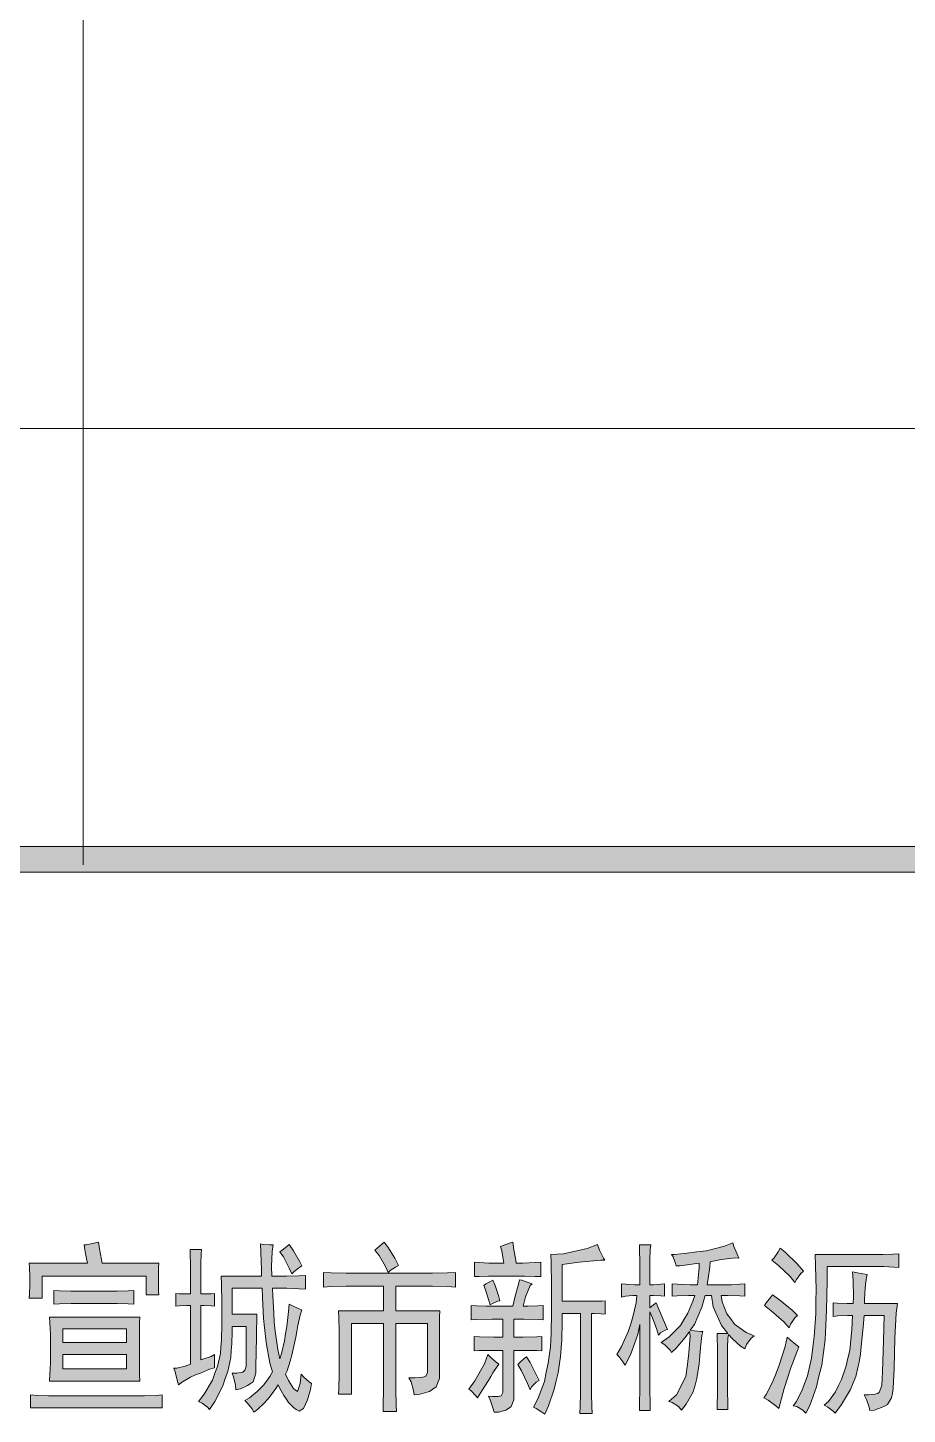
# Model space of a CAD drawing. Header units: millimetres. Extents: x 568 to 3948041, y -25191 to 63890.
# Drawn here: x 3941116 to 3943311, y -10005 to -6546 of the extents above; entities that cross this region are included whole.
import ezdxf

# ---------------------------------------------------------------- set-up
doc = ezdxf.new("R2010")
doc.units = ezdxf.units.MM

msp = doc.modelspace()

# ---------------------------------------------------------------- hatches: boundary and pattern name
h = msp.add_hatch(color=0)
h.dxf.hatch_style = 2
h.paths.add_polyline_path([(3939036.2, -8653), (3939036.2, -8588.4), (3946541, -8588.4), (3946541, -8653)])
h = msp.add_hatch(color=0)
h.dxf.hatch_style = 2
h.paths.add_polyline_path([(3941291.9, -9576.1), (3941294.9, -9592.8), (3941299.5, -9619.4), (3941301, -9628.5), (3941443.1, -9628.5), (3941442.3, -9639.9), (3941441.6, -9661.2), (3941441.6, -9671), (3941441.6, -9680.2), (3941442.3, -9698.4), (3941443.1, -9707.5), (3941411.2, -9707.5), (3941411.2, -9660.4), (3941151.3, -9660.4), (3941151.3, -9715.9), (3941119.4, -9715.9), (3941120.2, -9704.5), (3941120.9, -9683.2), (3941120.9, -9673.3), (3941120.9, -9661.9), (3941120.2, -9639.9), (3941119.4, -9628.5), (3941264.5, -9628.5), (3941262.3, -9617.1), (3941258.5, -9595.1), (3941256.2, -9582.9), (3941262.3, -9582.2), (3941280.5, -9578.4)])
h = msp.add_hatch(color=0)
h.dxf.hatch_style = 2
h.paths.add_polyline_path([(3941768.2, -9730.3), (3941774.3, -9734.1), (3941790.3, -9741.7), (3941799.4, -9744.7), (3941795.6, -9757.7), (3941789.5, -9784.2), (3941787.2, -9798.7), (3941785, -9813.1), (3941778.1, -9842.7), (3941774.3, -9857.9), (3941770.5, -9873.1), (3941762.9, -9896.7), (3941759.1, -9905), (3941766.7, -9921), (3941778.9, -9940.8), (3941783.4, -9944.6), (3941788.8, -9948.4), (3941795.6, -9928.6), (3941797.9, -9905), (3941804.7, -9912.6), (3941817.6, -9924.8), (3941823.7, -9928.6), (3941821.4, -9943.8), (3941813.8, -9969.6), (3941808.5, -9980.3), (3941804, -9990.9), (3941792.6, -9997.7), (3941785.7, -9993.2), (3941778.9, -9988.6), (3941766.7, -9975.7), (3941760.7, -9966.6), (3941754.6, -9958.2), (3941744.7, -9940.8), (3941740.9, -9931.6), (3941734.8, -9940.8), (3941721.1, -9959), (3941714.3, -9968.1), (3941706.7, -9976.5), (3941689.2, -9993.2), (3941680.1, -10000), (3941674.8, -9990.9), (3941663.4, -9976.5), (3941657.3, -9971.1), (3941668.7, -9964.3), (3941688.5, -9948.4), (3941696.8, -9940), (3941705.2, -9931.6), (3941719.6, -9911.1), (3941726.5, -9899.7), (3941719.6, -9877.7), (3941710.5, -9826), (3941707.5, -9796.4), (3941704.4, -9766), (3941701.4, -9713.6), (3941700.6, -9690.8), (3941625.4, -9690.8), (3941625.4, -9755.4), (3941687.7, -9755.4), (3941687, -9768.3), (3941686.2, -9797.2), (3941686.2, -9813.1), (3941684.7, -9886.8), (3941684.7, -9902.8), (3941677.8, -9924), (3941671, -9929.4), (3941664.2, -9933.9), (3941646.7, -9941.5), (3941635.3, -9944.6), (3941634.5, -9932.4), (3941629.2, -9911.9), (3941625.4, -9902.8), (3941637.6, -9902.8), (3941652.8, -9900.5), (3941655, -9897.4), (3941657.3, -9895.2), (3941660.4, -9885.3), (3941660.4, -9877.7), (3941661.1, -9786.5), (3941625.4, -9786.5), (3941625.4, -9799.4), (3941624.7, -9829.8), (3941623.1, -9846.5), (3941622.4, -9863.3), (3941614.8, -9898.2), (3941608.7, -9916.4), (3941602.6, -9934.7), (3941582.9, -9973.4), (3941569.2, -9993.2), (3941564.6, -9987.9), (3941551, -9978), (3941541.8, -9973.4), (3941556.3, -9955.2), (3941576.8, -9920.2), (3941582.9, -9902.8), (3941588.9, -9886.1), (3941596.5, -9853.4), (3941597.3, -9837.4), (3941598.8, -9821.5), (3941599.6, -9779.7), (3941599.6, -9753.9), (3941599.6, -9727.3), (3941598.8, -9680.2), (3941598.1, -9660.4), (3941699.1, -9660.4), (3941699.1, -9643.7), (3941697.6, -9602.7), (3941696.1, -9579.9), (3941703.7, -9581.4), (3941719.6, -9582.9), (3941728, -9582.9), (3941725.7, -9598.9), (3941724.2, -9636.9), (3941724.9, -9660.4), (3941746.2, -9660.4), (3941762.2, -9660.4), (3941793.3, -9659.6), (3941808.5, -9658.9), (3941808.5, -9693.1), (3941793.3, -9692.3), (3941762.2, -9690.8), (3941746.2, -9690.8), (3941726.5, -9690.8), (3941727.2, -9710.5), (3941729.5, -9753.1), (3941731, -9775.9), (3941733.3, -9797.9), (3941740.1, -9843.5), (3941744.7, -9867.1), (3941749.3, -9853.4), (3941756.1, -9822.2), (3941759.1, -9804), (3941762.2, -9786.5), (3941766.7, -9749.3)])
h = msp.add_hatch(color=0)
h.dxf.hatch_style = 2
h.paths.add_polyline_path([(3941768.2, -9581.4), (3941778.9, -9597.3), (3941794.8, -9624.7), (3941799.4, -9635.3), (3941791.8, -9639.9), (3941779.6, -9649.8), (3941775.1, -9655.1), (3941768.2, -9640.7), (3941753.8, -9612.5), (3941744.7, -9599.6), (3941750.8, -9595.8), (3941762.2, -9586.7)])
h = msp.add_hatch(color=0)
h.dxf.hatch_style = 2
h.paths.add_polyline_path([(3942005.3, -9576.1), (3942013.6, -9586.7), (3942031.9, -9615.6), (3942041, -9633.8), (3942033.4, -9638.4), (3942020.5, -9646.7), (3942015.2, -9651.3), (3942008.3, -9636.9), (3941992.4, -9609.5), (3941981.7, -9595.8), (3941987.8, -9590.5), (3941999.2, -9580.6)])
h = msp.add_hatch(color=0)
h.dxf.hatch_style = 2
h.paths.add_polyline_path([(3942325.9, -9576.1), (3942328.9, -9595.1), (3942333.5, -9620.9), (3942334.3, -9628.5), (3942351, -9628.5), (3942382.1, -9627), (3942395.8, -9626.2), (3942395.8, -9661.9), (3942381.4, -9661.2), (3942356.3, -9660.4), (3942347.2, -9660.4), (3942278, -9660.4), (3942265.9, -9660.4), (3942242.3, -9661.2), (3942230.9, -9661.9), (3942230.9, -9626.2), (3942243.1, -9627), (3942266.6, -9628.5), (3942278, -9628.5), (3942303.9, -9628.5), (3942302.4, -9618.6), (3942298.6, -9597.3), (3942295.5, -9586.7), (3942302.4, -9584.4), (3942317.5, -9578.4)])
h = msp.add_hatch(color=0)
h.dxf.hatch_style = 2
h.paths.add_polyline_path([(3942556.1, -9620.9), (3942544.7, -9620.9), (3942491.5, -9626.2), (3942449, -9631.5), (3942449, -9723.5), (3942524.2, -9723.5), (3942531.8, -9723.5), (3942548.5, -9722.7), (3942556.9, -9721.9), (3942556.9, -9755.4), (3942547, -9754.6), (3942529.5, -9753.9), (3942522.7, -9753.9), (3942522.7, -9939.2), (3942522.7, -9954.4), (3942523.4, -9986.3), (3942524.2, -10003.8), (3942493.8, -10003.8), (3942494.6, -9986.3), (3942495.3, -9955.2), (3942495.3, -9940.8), (3942495.3, -9753.9), (3942449, -9753.9), (3942449, -9776.6), (3942448.2, -9819.2), (3942446.7, -9840.5), (3942445.2, -9861), (3942439.1, -9902), (3942434.6, -9921.8), (3942429.2, -9942.3), (3942415.6, -9984.1), (3942406.4, -10005.3), (3942398.8, -10000), (3942384.4, -9990.9), (3942377.6, -9987.9), (3942389, -9966.6), (3942404.9, -9923.3), (3942409.5, -9900.5), (3942414.8, -9877.7), (3942420.1, -9837.4), (3942420.9, -9820.7), (3942421.6, -9803.2), (3942422.4, -9752.3), (3942422.4, -9718.1), (3942422.4, -9683.2), (3942421.6, -9627), (3942420.9, -9606.5), (3942452.8, -9604.9), (3942511.3, -9592), (3942537.1, -9581.4), (3942542.4, -9595.8), (3942552.3, -9615.6)])
h = msp.add_hatch(color=0)
h.dxf.hatch_style = 2
h.paths.add_polyline_path([(3942689.8, -9807.8), (3942685.3, -9793.4), (3942674.6, -9764.5), (3942667.8, -9750.1), (3942667.8, -9926.3), (3942667.8, -9943.8), (3942668.6, -9978.7), (3942669.3, -9996.2), (3942642, -9996.2), (3942642.7, -9978.7), (3942643.5, -9943.8), (3942643.5, -9926.3), (3942643.5, -9781.2), (3942638.2, -9806.3), (3942619.9, -9857.2), (3942606.3, -9883), (3942601.7, -9875.4), (3942591.8, -9861.7), (3942585.7, -9856.4), (3942597.1, -9835.9), (3942614.6, -9797.2), (3942620.7, -9779.7), (3942626, -9762.2), (3942634.4, -9727.3), (3942635.9, -9709), (3942626, -9709), (3942607, -9710.5), (3942597.1, -9712.8), (3942597.1, -9680.2), (3942607.8, -9680.9), (3942630.6, -9682.4), (3942643.5, -9682.4), (3942643.5, -9636.9), (3942643.5, -9623.9), (3942642.7, -9596.6), (3942642, -9582.9), (3942670.8, -9582.9), (3942669.3, -9594.3), (3942667.8, -9620.9), (3942667.8, -9636.9), (3942667.8, -9682.4), (3942676.9, -9682.4), (3942695.9, -9680.9), (3942705, -9680.2), (3942705, -9710.5), (3942695.9, -9709.8), (3942676.9, -9709), (3942667.8, -9709), (3942667.8, -9739.4), (3942673.1, -9735.6), (3942680.7, -9729.5), (3942683.7, -9727.3), (3942690.6, -9743.2), (3942705, -9776.6), (3942712.6, -9793.4), (3942706.5, -9795.6), (3942695.1, -9802.5)])
h = msp.add_hatch(color=0)
h.dxf.hatch_style = 2
h.paths.add_polyline_path([(3942890.4, -9615.6), (3942882, -9614.8), (3942846.3, -9619.4), (3942819, -9624.7), (3942817.5, -9638.4), (3942813.7, -9666.5), (3942811.4, -9682.4), (3942863, -9682.4), (3942872.2, -9682.4), (3942892.7, -9680.9), (3942904.8, -9680.2), (3942904.8, -9710.5), (3942892.7, -9709.8), (3942863, -9709), (3942846.3, -9709), (3942848.6, -9725), (3942860, -9754.6), (3942869.9, -9767.5), (3942879.8, -9780.4), (3942908.6, -9801.7), (3942928.4, -9809.3), (3942920.8, -9815.4), (3942909.4, -9831.3), (3942904.8, -9842), (3942894.2, -9835.1), (3942874.4, -9816.9), (3942864.6, -9806.3), (3942863, -9816.2), (3942862.3, -9838.9), (3942862.3, -9852.6), (3942862.3, -9935.4), (3942862.3, -9948.4), (3942863, -9976.5), (3942863, -9993.2), (3942836.5, -9993.2), (3942836.5, -9982.5), (3942837.2, -9953.7), (3942837.2, -9935.4), (3942837.2, -9852.6), (3942837.2, -9838.9), (3942836.5, -9815.4), (3942836.5, -9804), (3942863, -9804), (3942847.1, -9784.2), (3942825.8, -9737.1), (3942822, -9709), (3942806.1, -9709), (3942797.7, -9737.9), (3942779.5, -9781.2), (3942768.8, -9795.6), (3942779.5, -9797.2), (3942795.4, -9798.7), (3942800, -9798.7), (3942797.7, -9808.6), (3942794.7, -9838.9), (3942793.2, -9859.5), (3942791.6, -9879.2), (3942785.6, -9916.4), (3942781, -9932.4), (3942776.4, -9949.1), (3942759, -9980.3), (3942746.8, -9994.7), (3942740, -9986.3), (3942724, -9975.7), (3942715.7, -9973.4), (3942734.7, -9956.7), (3942758.2, -9911.1), (3942762, -9881.5), (3942765.8, -9851.9), (3942768.8, -9810.8), (3942767.3, -9798.7), (3942755.9, -9813.9), (3942733.9, -9840.5), (3942722.5, -9851.1), (3942718.7, -9845), (3942705.8, -9832.1), (3942696.7, -9826), (3942716.4, -9812.4), (3942744.5, -9783.5), (3942753.6, -9768.3), (3942762.8, -9753.1), (3942775.7, -9723.5), (3942780.2, -9709), (3942764.3, -9709), (3942736.2, -9709.8), (3942724, -9710.5), (3942724, -9680.2), (3942736.9, -9680.9), (3942768.8, -9682.4), (3942787.1, -9682.4), (3942788.6, -9665.7), (3942790.9, -9639.1), (3942791.6, -9628.5), (3942772.6, -9630.8), (3942743.8, -9634.6), (3942733.9, -9635.3), (3942731.6, -9627), (3942726.3, -9612.5), (3942722.5, -9606.5), (3942729.3, -9606.5), (3942761.2, -9603.4), (3942785.6, -9600.4), (3942809.9, -9597.3), (3942854.7, -9586), (3942875.2, -9577.6), (3942877.5, -9586.7), (3942885.8, -9605.7)])
h = msp.add_hatch(color=0)
h.dxf.hatch_style = 2
h.paths.add_polyline_path([(3941581.3, -9889.1), (3941569.2, -9892.9), (3941546.4, -9902.8), (3941534.2, -9907.3), (3941522.1, -9912.6), (3941501.6, -9924.8), (3941491.7, -9931.6), (3941488.7, -9920.2), (3941483.3, -9899.7), (3941480.3, -9890.6), (3941487.9, -9890.6), (3941508.4, -9885.3), (3941522.1, -9880), (3941522.1, -9734.1), (3941512.2, -9734.1), (3941493.2, -9734.9), (3941484.9, -9735.6), (3941484.9, -9703.7), (3941493.2, -9704.5), (3941512.2, -9705.2), (3941522.1, -9705.2), (3941522.1, -9640.7), (3941522.1, -9630.8), (3941521.3, -9607.2), (3941520.6, -9594.3), (3941549.4, -9594.3), (3941548.7, -9605.7), (3941547.9, -9629.3), (3941547.9, -9640.7), (3941547.9, -9705.2), (3941556.3, -9705.2), (3941573.8, -9704.5), (3941582.1, -9703.7), (3941582.1, -9735.6), (3941573.8, -9734.9), (3941556.3, -9734.1), (3941547.9, -9734.1), (3941547.9, -9869.3), (3941555.5, -9867.1), (3941573, -9861), (3941582.1, -9856.4), (3941581.3, -9865.5), (3941581.3, -9881.5)])
h = msp.add_hatch(color=0)
h.dxf.hatch_style = 2
h.paths.add_polyline_path([(3942993, -9590.5), (3943005.9, -9601.1), (3943035.5, -9630), (3943051.5, -9648.2), (3943044.6, -9654.3), (3943034, -9668.8), (3943030.2, -9676.4), (3943018, -9661.2), (3942989.2, -9633.8), (3942972.5, -9620.9), (3942978.5, -9614.8), (3942988.4, -9599.6)])
h = msp.add_hatch(color=0)
h.dxf.hatch_style = 2
h.paths.add_polyline_path([(3943057.5, -10002.3), (3943049.9, -9994.7), (3943034.8, -9985.6), (3943025.6, -9984.1), (3943034, -9973.4), (3943048.4, -9944.6), (3943054.5, -9927.1), (3943061.3, -9909.6), (3943071.2, -9865.5), (3943075, -9838.2), (3943078.1, -9811.6), (3943082.6, -9754.6), (3943082.6, -9724.2), (3943083.4, -9693.8), (3943081.9, -9635.3), (3943080.3, -9606.5), (3943239.9, -9606.5), (3943249.8, -9606.5), (3943274.1, -9605.7), (3943289.3, -9604.9), (3943289.3, -9639.1), (3943277.1, -9638.4), (3943252, -9636.9), (3943239.9, -9636.9), (3943110.7, -9636.9), (3943110.7, -9673.3), (3943109.2, -9745.5), (3943106.9, -9782.7), (3943105.4, -9819.2), (3943097.1, -9883), (3943090.2, -9910.4), (3943084.1, -9937), (3943067.4, -9983.3)])
h = msp.add_hatch(color=0)
h.dxf.hatch_style = 2
h.paths.add_polyline_path([(3942108.6, -9653.6), (3942126.1, -9653.6), (3942163.3, -9652), (3942183.1, -9651.3), (3942183.1, -9687.8), (3942163.3, -9686.2), (3942126.1, -9685.5), (3942108.6, -9685.5), (3942034.2, -9685.5), (3942034.2, -9747), (3942144.3, -9747), (3942143.6, -9763), (3942142.8, -9796.4), (3942142.8, -9813.1), (3942142.8, -9901.2), (3942142.8, -9916.4), (3942135.2, -9937), (3942126.9, -9942.3), (3942118.5, -9948.4), (3942094.9, -9955.2), (3942079.7, -9956.7), (3942078.2, -9946.1), (3942072.1, -9924.8), (3942066.8, -9914.2), (3942082, -9914.2), (3942101, -9912.6), (3942104.8, -9911.9), (3942108.6, -9911.1), (3942113.2, -9902), (3942113.2, -9894.4), (3942113.2, -9778.9), (3942034.2, -9778.9), (3942034.2, -9921), (3942034.2, -9943.8), (3942034.9, -9982.5), (3942035.7, -9998.5), (3942002.3, -9998.5), (3942003, -9982.5), (3942003.8, -9943.8), (3942003.8, -9921), (3942003.8, -9778.9), (3941923.2, -9778.9), (3941923.2, -9955.2), (3941891.3, -9955.2), (3941892.1, -9940.8), (3941892.8, -9906.6), (3941892.8, -9886.8), (3941892.8, -9820.7), (3941892.8, -9799.4), (3941892.1, -9763), (3941891.3, -9747), (3942003.8, -9747), (3942003.8, -9685.5), (3941928.6, -9685.5), (3941910.3, -9685.5), (3941873.1, -9686.2), (3941854.1, -9687.8), (3941854.1, -9651.3), (3941873.1, -9652), (3941910.3, -9653.6), (3941928.6, -9653.6)])
h = msp.add_hatch(color=0)
h.dxf.hatch_style = 2
h.paths.add_polyline_path([(3943217.1, -9996.2), (3943215.6, -9987.9), (3943208.7, -9968.1), (3943202.7, -9956.7), (3943214.1, -9956.7), (3943230.8, -9955.2), (3943236.1, -9953.7), (3943240.6, -9951.4), (3943246.7, -9933.2), (3943248.2, -9916.4), (3943249, -9899.7), (3943251.3, -9821.5), (3943252.8, -9759.2), (3943202.7, -9759.2), (3943200.4, -9788), (3943195.8, -9835.9), (3943193.5, -9855.7), (3943190.5, -9874.7), (3943182.1, -9911.1), (3943175.3, -9927.1), (3943169.2, -9943.8), (3943146.4, -9981), (3943130.5, -10002.3), (3943125.9, -9997.7), (3943112.2, -9987.9), (3943103.1, -9982.5), (3943113.8, -9973.4), (3943131.2, -9949.1), (3943138.8, -9933.9), (3943146.4, -9918.7), (3943157.8, -9884.5), (3943162.4, -9865.5), (3943167, -9846.5), (3943172.3, -9793.4), (3943173.8, -9759.2), (3943161.6, -9759.2), (3943137.3, -9759.9), (3943125.2, -9761.5), (3943125.2, -9727.3), (3943135.8, -9728), (3943160.9, -9728.8), (3943175.3, -9728.8), (3943176.1, -9712.1), (3943175.3, -9672.6), (3943173.8, -9649.8), (3943182.1, -9651.3), (3943199.6, -9655.1), (3943210.3, -9656.6), (3943208.7, -9664.2), (3943206.5, -9681.7), (3943205.7, -9692.3), (3943204.9, -9702.2), (3943204.2, -9720.4), (3943204.2, -9728.8), (3943286.2, -9728.8), (3943283.2, -9753.1), (3943279.4, -9815.4), (3943278.6, -9852.6), (3943277.9, -9890.6), (3943275.6, -9940.8), (3943273.3, -9952.9), (3943271, -9964.3), (3943261.2, -9981), (3943253.6, -9984.8), (3943246, -9988.6), (3943227.7, -9994.7)])
h = msp.add_hatch(color=0)
h.dxf.hatch_style = 2
h.paths.add_polyline_path([(3942374.5, -9680.2), (3942369.2, -9684), (3942357.8, -9712.1), (3942351.7, -9735.6), (3942363.9, -9735.6), (3942389, -9734.9), (3942401.9, -9734.1), (3942401.9, -9769.8), (3942389.7, -9769.1), (3942353.3, -9768.3), (3942328.9, -9768.3), (3942328.9, -9813.1), (3942351, -9813.1), (3942385.9, -9812.4), (3942398.8, -9811.6), (3942398.8, -9847.3), (3942385.9, -9846.5), (3942351, -9845.8), (3942328.9, -9845.8), (3942328.9, -9955.2), (3942328.9, -9968.9), (3942322.1, -9986.3), (3942315.3, -9990.9), (3942308.4, -9995.5), (3942290.2, -10000), (3942279.6, -10000), (3942276.5, -9989.4), (3942269.7, -9969.6), (3942265.1, -9960.5), (3942275.8, -9961.3), (3942289.4, -9961.3), (3942293.2, -9960.5), (3942297, -9959.7), (3942301.6, -9951.4), (3942301.6, -9944.6), (3942301.6, -9845.8), (3942278, -9845.8), (3942242.3, -9846.5), (3942229.4, -9847.3), (3942229.4, -9811.6), (3942243.1, -9812.4), (3942278.8, -9813.1), (3942301.6, -9813.1), (3942301.6, -9768.3), (3942275, -9768.3), (3942235.5, -9769.1), (3942222.6, -9769.8), (3942222.6, -9734.1), (3942235.5, -9734.9), (3942259.8, -9735.6), (3942271.2, -9735.6), (3942325.9, -9735.6), (3942331.2, -9714.3), (3942340.3, -9680.9), (3942342.6, -9669.5), (3942348.7, -9671), (3942364.7, -9676.4)])
h = msp.add_hatch(color=0)
h.dxf.hatch_style = 2
h.paths.add_polyline_path([(3942276.5, -9671), (3942281.8, -9684), (3942290.2, -9709), (3942294, -9721.9), (3942287.9, -9723.5), (3942275.8, -9728.8), (3942269.7, -9732.6), (3942265.9, -9718.9), (3942258.3, -9694.6), (3942253.7, -9684), (3942259, -9680.2), (3942270.4, -9674.1)])
h = msp.add_hatch(color=0)
h.dxf.hatch_style = 2
h.paths.add_polyline_path([(3941325.3, -9698.4), (3941339, -9698.4), (3941366.3, -9697.6), (3941380, -9696.1), (3941380, -9730.3), (3941366.3, -9729.5), (3941339, -9728.8), (3941325.3, -9728.8), (3941240.2, -9728.8), (3941224.3, -9728.8), (3941194.6, -9729.5), (3941181, -9730.3), (3941181, -9696.1), (3941194.6, -9697.6), (3941223.5, -9698.4), (3941238.7, -9698.4)])
h = msp.add_hatch(color=0)
h.dxf.hatch_style = 2
h.paths.add_polyline_path([(3942974, -9707.5), (3942991.4, -9719.7), (3943023.4, -9745.5), (3943037, -9759.2), (3943030.2, -9764.5), (3943019.6, -9779.7), (3943015.8, -9789.6), (3943002.1, -9774.4), (3942970.9, -9747), (3942954.2, -9734.1), (3942958.8, -9727.3), (3942969.4, -9713.6)])
h = msp.add_hatch(color=0)
h.paths.add_polyline_path([(3941395.2, -9763), (3941394.5, -9776.6), (3941394.5, -9806.3), (3941394.5, -9822.2), (3941394.5, -9860.2), (3941394.5, -9876.2), (3941394.5, -9907.3), (3941395.2, -9922.5), (3941169.6, -9922.5), (3941171.1, -9907.3), (3941172.6, -9876.9), (3941172.6, -9861.7), (3941172.6, -9822.2), (3941172.6, -9806.3), (3941171.1, -9776.6), (3941169.6, -9763)])
h.paths.add_polyline_path([(3941362.5, -9892.1), (3941362.5, -9856.4), (3941203, -9856.4), (3941203, -9892.1)])
h.paths.add_polyline_path([(3941362.5, -9826), (3941362.5, -9791.8), (3941203, -9791.8), (3941203, -9826)])
h = msp.add_hatch(color=0)
h.dxf.hatch_style = 2
h.paths.add_polyline_path([(3943040.1, -9836.7), (3943034.8, -9850.3), (3943020.3, -9889.1), (3943012, -9914.9), (3943003.6, -9940.8), (3942993, -9978.7), (3942989.9, -9990.9), (3942982.3, -9984.1), (3942963.3, -9970.4), (3942952.7, -9964.3), (3942958.8, -9955.9), (3942974, -9925.6), (3942983.1, -9902.8), (3942991.4, -9880.7), (3943005.9, -9835.9), (3943011.2, -9813.1), (3943018, -9819.2), (3943032.5, -9831.3)])
h = msp.add_hatch(color=0)
h.dxf.hatch_style = 2
h.paths.add_polyline_path([(3942291, -9880), (3942287.2, -9886.1), (3942276.5, -9902), (3942271.2, -9911.1), (3942265.1, -9921), (3942249.2, -9946.8), (3942237.8, -9964.3), (3942233.2, -9958.2), (3942222.6, -9946.8), (3942216.5, -9942.3), (3942231.7, -9921.8), (3942255.2, -9879.2), (3942263.6, -9856.4), (3942271.2, -9863.3), (3942284.9, -9875.4)])
h = msp.add_hatch(color=0)
h.dxf.hatch_style = 2
h.paths.add_polyline_path([(3942360.1, -9861.7), (3942369.2, -9876.2), (3942384.4, -9905.8), (3942392, -9921), (3942384.4, -9925.6), (3942373, -9937), (3942369.2, -9944.6), (3942363.1, -9928.6), (3942347.9, -9896.7), (3942338.8, -9881.5), (3942343.4, -9876.2), (3942354.8, -9866.3)])
h = msp.add_hatch(color=0)
h.dxf.hatch_style = 2
h.paths.add_polyline_path([(3941392.9, -9959), (3941407.4, -9959), (3941436.2, -9958.2), (3941451.4, -9956.7), (3941451.4, -9989.4), (3941122.5, -9989.4), (3941122.5, -9956.7), (3941139.9, -9958.2), (3941167.3, -9959), (3941178.7, -9959)])

# ---------------------------------------------------------------- linework, layer by layer
at = {"color": 0, "lineweight": 0}
for points in [[(3941253.9, -8634.7), (3941253.9, -32.1)], [(3939036.2, -7545.3), (3946541, -7545.3)]]:
    msp.add_lwpolyline(points, dxfattribs=at)
for points in [[(3939036.2, -8653), (3939036.2, -8588.4), (3946541, -8588.4), (3946541, -8653)], [(3941291.9, -9576.1), (3941294.9, -9592.8), (3941299.5, -9619.4), (3941301, -9628.5), (3941443.1, -9628.5), (3941442.3, -9639.9), (3941441.6, -9661.2), (3941441.6, -9671), (3941441.6, -9680.2), (3941442.3, -9698.4), (3941443.1, -9707.5), (3941411.2, -9707.5), (3941411.2, -9660.4), (3941151.3, -9660.4), (3941151.3, -9715.9), (3941119.4, -9715.9), (3941120.2, -9704.5), (3941120.9, -9683.2), (3941120.9, -9673.3), (3941120.9, -9661.9), (3941120.2, -9639.9), (3941119.4, -9628.5), (3941264.5, -9628.5), (3941262.3, -9617.1), (3941258.5, -9595.1), (3941256.2, -9582.9), (3941262.3, -9582.2), (3941280.5, -9578.4)], [(3941768.2, -9730.3), (3941774.3, -9734.1), (3941790.3, -9741.7), (3941799.4, -9744.7), (3941795.6, -9757.7), (3941789.5, -9784.2), (3941787.2, -9798.7), (3941785, -9813.1), (3941778.1, -9842.7), (3941774.3, -9857.9), (3941770.5, -9873.1), (3941762.9, -9896.7), (3941759.1, -9905), (3941766.7, -9921), (3941778.9, -9940.8), (3941783.4, -9944.6), (3941788.8, -9948.4), (3941795.6, -9928.6), (3941797.9, -9905), (3941804.7, -9912.6), (3941817.6, -9924.8), (3941823.7, -9928.6), (3941821.4, -9943.8), (3941813.8, -9969.6), (3941808.5, -9980.3), (3941804, -9990.9), (3941792.6, -9997.7), (3941785.7, -9993.2), (3941778.9, -9988.6), (3941766.7, -9975.7), (3941760.7, -9966.6), (3941754.6, -9958.2), (3941744.7, -9940.8), (3941740.9, -9931.6), (3941734.8, -9940.8), (3941721.1, -9959), (3941714.3, -9968.1), (3941706.7, -9976.5), (3941689.2, -9993.2), (3941680.1, -10000), (3941674.8, -9990.9), (3941663.4, -9976.5), (3941657.3, -9971.1), (3941668.7, -9964.3), (3941688.5, -9948.4), (3941696.8, -9940), (3941705.2, -9931.6), (3941719.6, -9911.1), (3941726.5, -9899.7), (3941719.6, -9877.7), (3941710.5, -9826), (3941707.5, -9796.4), (3941704.4, -9766), (3941701.4, -9713.6), (3941700.6, -9690.8), (3941625.4, -9690.8), (3941625.4, -9755.4), (3941687.7, -9755.4), (3941687, -9768.3), (3941686.2, -9797.2), (3941686.2, -9813.1), (3941684.7, -9886.8), (3941684.7, -9902.8), (3941677.8, -9924), (3941671, -9929.4), (3941664.2, -9933.9), (3941646.7, -9941.5), (3941635.3, -9944.6), (3941634.5, -9932.4), (3941629.2, -9911.9), (3941625.4, -9902.8), (3941637.6, -9902.8), (3941652.8, -9900.5), (3941655, -9897.4), (3941657.3, -9895.2), (3941660.4, -9885.3), (3941660.4, -9877.7), (3941661.1, -9786.5), (3941625.4, -9786.5), (3941625.4, -9799.4), (3941624.7, -9829.8), (3941623.1, -9846.5), (3941622.4, -9863.3), (3941614.8, -9898.2), (3941608.7, -9916.4), (3941602.6, -9934.7), (3941582.9, -9973.4), (3941569.2, -9993.2), (3941564.6, -9987.9), (3941551, -9978), (3941541.8, -9973.4), (3941556.3, -9955.2), (3941576.8, -9920.2), (3941582.9, -9902.8), (3941588.9, -9886.1), (3941596.5, -9853.4), (3941597.3, -9837.4), (3941598.8, -9821.5), (3941599.6, -9779.7), (3941599.6, -9753.9), (3941599.6, -9727.3), (3941598.8, -9680.2), (3941598.1, -9660.4), (3941699.1, -9660.4), (3941699.1, -9643.7), (3941697.6, -9602.7), (3941696.1, -9579.9), (3941703.7, -9581.4), (3941719.6, -9582.9), (3941728, -9582.9), (3941725.7, -9598.9), (3941724.2, -9636.9), (3941724.9, -9660.4), (3941746.2, -9660.4), (3941762.2, -9660.4), (3941793.3, -9659.6), (3941808.5, -9658.9), (3941808.5, -9693.1), (3941793.3, -9692.3), (3941762.2, -9690.8), (3941746.2, -9690.8), (3941726.5, -9690.8), (3941727.2, -9710.5), (3941729.5, -9753.1), (3941731, -9775.9), (3941733.3, -9797.9), (3941740.1, -9843.5), (3941744.7, -9867.1), (3941749.3, -9853.4), (3941756.1, -9822.2), (3941759.1, -9804), (3941762.2, -9786.5), (3941766.7, -9749.3)], [(3941768.2, -9581.4), (3941778.9, -9597.3), (3941794.8, -9624.7), (3941799.4, -9635.3), (3941791.8, -9639.9), (3941779.6, -9649.8), (3941775.1, -9655.1), (3941768.2, -9640.7), (3941753.8, -9612.5), (3941744.7, -9599.6), (3941750.8, -9595.8), (3941762.2, -9586.7)], [(3942005.3, -9576.1), (3942013.6, -9586.7), (3942031.9, -9615.6), (3942041, -9633.8), (3942033.4, -9638.4), (3942020.5, -9646.7), (3942015.2, -9651.3), (3942008.3, -9636.9), (3941992.4, -9609.5), (3941981.7, -9595.8), (3941987.8, -9590.5), (3941999.2, -9580.6)], [(3942325.9, -9576.1), (3942328.9, -9595.1), (3942333.5, -9620.9), (3942334.3, -9628.5), (3942351, -9628.5), (3942382.1, -9627), (3942395.8, -9626.2), (3942395.8, -9661.9), (3942381.4, -9661.2), (3942356.3, -9660.4), (3942347.2, -9660.4), (3942278, -9660.4), (3942265.9, -9660.4), (3942242.3, -9661.2), (3942230.9, -9661.9), (3942230.9, -9626.2), (3942243.1, -9627), (3942266.6, -9628.5), (3942278, -9628.5), (3942303.9, -9628.5), (3942302.4, -9618.6), (3942298.6, -9597.3), (3942295.5, -9586.7), (3942302.4, -9584.4), (3942317.5, -9578.4)], [(3942556.1, -9620.9), (3942544.7, -9620.9), (3942491.5, -9626.2), (3942449, -9631.5), (3942449, -9723.5), (3942524.2, -9723.5), (3942531.8, -9723.5), (3942548.5, -9722.7), (3942556.9, -9721.9), (3942556.9, -9755.4), (3942547, -9754.6), (3942529.5, -9753.9), (3942522.7, -9753.9), (3942522.7, -9939.2), (3942522.7, -9954.4), (3942523.4, -9986.3), (3942524.2, -10003.8), (3942493.8, -10003.8), (3942494.6, -9986.3), (3942495.3, -9955.2), (3942495.3, -9940.8), (3942495.3, -9753.9), (3942449, -9753.9), (3942449, -9776.6), (3942448.2, -9819.2), (3942446.7, -9840.5), (3942445.2, -9861), (3942439.1, -9902), (3942434.6, -9921.8), (3942429.2, -9942.3), (3942415.6, -9984.1), (3942406.4, -10005.3), (3942398.8, -10000), (3942384.4, -9990.9), (3942377.6, -9987.9), (3942389, -9966.6), (3942404.9, -9923.3), (3942409.5, -9900.5), (3942414.8, -9877.7), (3942420.1, -9837.4), (3942420.9, -9820.7), (3942421.6, -9803.2), (3942422.4, -9752.3), (3942422.4, -9718.1), (3942422.4, -9683.2), (3942421.6, -9627), (3942420.9, -9606.5), (3942452.8, -9604.9), (3942511.3, -9592), (3942537.1, -9581.4), (3942542.4, -9595.8), (3942552.3, -9615.6)], [(3942689.8, -9807.8), (3942685.3, -9793.4), (3942674.6, -9764.5), (3942667.8, -9750.1), (3942667.8, -9926.3), (3942667.8, -9943.8), (3942668.6, -9978.7), (3942669.3, -9996.2), (3942642, -9996.2), (3942642.7, -9978.7), (3942643.5, -9943.8), (3942643.5, -9926.3), (3942643.5, -9781.2), (3942638.2, -9806.3), (3942619.9, -9857.2), (3942606.3, -9883), (3942601.7, -9875.4), (3942591.8, -9861.7), (3942585.7, -9856.4), (3942597.1, -9835.9), (3942614.6, -9797.2), (3942620.7, -9779.7), (3942626, -9762.2), (3942634.4, -9727.3), (3942635.9, -9709), (3942626, -9709), (3942607, -9710.5), (3942597.1, -9712.8), (3942597.1, -9680.2), (3942607.8, -9680.9), (3942630.6, -9682.4), (3942643.5, -9682.4), (3942643.5, -9636.9), (3942643.5, -9623.9), (3942642.7, -9596.6), (3942642, -9582.9), (3942670.8, -9582.9), (3942669.3, -9594.3), (3942667.8, -9620.9), (3942667.8, -9636.9), (3942667.8, -9682.4), (3942676.9, -9682.4), (3942695.9, -9680.9), (3942705, -9680.2), (3942705, -9710.5), (3942695.9, -9709.8), (3942676.9, -9709), (3942667.8, -9709), (3942667.8, -9739.4), (3942673.1, -9735.6), (3942680.7, -9729.5), (3942683.7, -9727.3), (3942690.6, -9743.2), (3942705, -9776.6), (3942712.6, -9793.4), (3942706.5, -9795.6), (3942695.1, -9802.5)], [(3942890.4, -9615.6), (3942882, -9614.8), (3942846.3, -9619.4), (3942819, -9624.7), (3942817.5, -9638.4), (3942813.7, -9666.5), (3942811.4, -9682.4), (3942863, -9682.4), (3942872.2, -9682.4), (3942892.7, -9680.9), (3942904.8, -9680.2), (3942904.8, -9710.5), (3942892.7, -9709.8), (3942863, -9709), (3942846.3, -9709), (3942848.6, -9725), (3942860, -9754.6), (3942869.9, -9767.5), (3942879.8, -9780.4), (3942908.6, -9801.7), (3942928.4, -9809.3), (3942920.8, -9815.4), (3942909.4, -9831.3), (3942904.8, -9842), (3942894.2, -9835.1), (3942874.4, -9816.9), (3942864.6, -9806.3), (3942863, -9816.2), (3942862.3, -9838.9), (3942862.3, -9852.6), (3942862.3, -9935.4), (3942862.3, -9948.4), (3942863, -9976.5), (3942863, -9993.2), (3942836.5, -9993.2), (3942836.5, -9982.5), (3942837.2, -9953.7), (3942837.2, -9935.4), (3942837.2, -9852.6), (3942837.2, -9838.9), (3942836.5, -9815.4), (3942836.5, -9804), (3942863, -9804), (3942847.1, -9784.2), (3942825.8, -9737.1), (3942822, -9709), (3942806.1, -9709), (3942797.7, -9737.9), (3942779.5, -9781.2), (3942768.8, -9795.6), (3942779.5, -9797.2), (3942795.4, -9798.7), (3942800, -9798.7), (3942797.7, -9808.6), (3942794.7, -9838.9), (3942793.2, -9859.5), (3942791.6, -9879.2), (3942785.6, -9916.4), (3942781, -9932.4), (3942776.4, -9949.1), (3942759, -9980.3), (3942746.8, -9994.7), (3942740, -9986.3), (3942724, -9975.7), (3942715.7, -9973.4), (3942734.7, -9956.7), (3942758.2, -9911.1), (3942762, -9881.5), (3942765.8, -9851.9), (3942768.8, -9810.8), (3942767.3, -9798.7), (3942755.9, -9813.9), (3942733.9, -9840.5), (3942722.5, -9851.1), (3942718.7, -9845), (3942705.8, -9832.1), (3942696.7, -9826), (3942716.4, -9812.4), (3942744.5, -9783.5), (3942753.6, -9768.3), (3942762.8, -9753.1), (3942775.7, -9723.5), (3942780.2, -9709), (3942764.3, -9709), (3942736.2, -9709.8), (3942724, -9710.5), (3942724, -9680.2), (3942736.9, -9680.9), (3942768.8, -9682.4), (3942787.1, -9682.4), (3942788.6, -9665.7), (3942790.9, -9639.1), (3942791.6, -9628.5), (3942772.6, -9630.8), (3942743.8, -9634.6), (3942733.9, -9635.3), (3942731.6, -9627), (3942726.3, -9612.5), (3942722.5, -9606.5), (3942729.3, -9606.5), (3942761.2, -9603.4), (3942785.6, -9600.4), (3942809.9, -9597.3), (3942854.7, -9586), (3942875.2, -9577.6), (3942877.5, -9586.7), (3942885.8, -9605.7)], [(3941581.3, -9889.1), (3941569.2, -9892.9), (3941546.4, -9902.8), (3941534.2, -9907.3), (3941522.1, -9912.6), (3941501.6, -9924.8), (3941491.7, -9931.6), (3941488.7, -9920.2), (3941483.3, -9899.7), (3941480.3, -9890.6), (3941487.9, -9890.6), (3941508.4, -9885.3), (3941522.1, -9880), (3941522.1, -9734.1), (3941512.2, -9734.1), (3941493.2, -9734.9), (3941484.9, -9735.6), (3941484.9, -9703.7), (3941493.2, -9704.5), (3941512.2, -9705.2), (3941522.1, -9705.2), (3941522.1, -9640.7), (3941522.1, -9630.8), (3941521.3, -9607.2), (3941520.6, -9594.3), (3941549.4, -9594.3), (3941548.7, -9605.7), (3941547.9, -9629.3), (3941547.9, -9640.7), (3941547.9, -9705.2), (3941556.3, -9705.2), (3941573.8, -9704.5), (3941582.1, -9703.7), (3941582.1, -9735.6), (3941573.8, -9734.9), (3941556.3, -9734.1), (3941547.9, -9734.1), (3941547.9, -9869.3), (3941555.5, -9867.1), (3941573, -9861), (3941582.1, -9856.4), (3941581.3, -9865.5), (3941581.3, -9881.5)], [(3942993, -9590.5), (3943005.9, -9601.1), (3943035.5, -9630), (3943051.5, -9648.2), (3943044.6, -9654.3), (3943034, -9668.8), (3943030.2, -9676.4), (3943018, -9661.2), (3942989.2, -9633.8), (3942972.5, -9620.9), (3942978.5, -9614.8), (3942988.4, -9599.6)], [(3943057.5, -10002.3), (3943049.9, -9994.7), (3943034.8, -9985.6), (3943025.6, -9984.1), (3943034, -9973.4), (3943048.4, -9944.6), (3943054.5, -9927.1), (3943061.3, -9909.6), (3943071.2, -9865.5), (3943075, -9838.2), (3943078.1, -9811.6), (3943082.6, -9754.6), (3943082.6, -9724.2), (3943083.4, -9693.8), (3943081.9, -9635.3), (3943080.3, -9606.5), (3943239.9, -9606.5), (3943249.8, -9606.5), (3943274.1, -9605.7), (3943289.3, -9604.9), (3943289.3, -9639.1), (3943277.1, -9638.4), (3943252, -9636.9), (3943239.9, -9636.9), (3943110.7, -9636.9), (3943110.7, -9673.3), (3943109.2, -9745.5), (3943106.9, -9782.7), (3943105.4, -9819.2), (3943097.1, -9883), (3943090.2, -9910.4), (3943084.1, -9937), (3943067.4, -9983.3)], [(3942108.6, -9653.6), (3942126.1, -9653.6), (3942163.3, -9652), (3942183.1, -9651.3), (3942183.1, -9687.8), (3942163.3, -9686.2), (3942126.1, -9685.5), (3942108.6, -9685.5), (3942034.2, -9685.5), (3942034.2, -9747), (3942144.3, -9747), (3942143.6, -9763), (3942142.8, -9796.4), (3942142.8, -9813.1), (3942142.8, -9901.2), (3942142.8, -9916.4), (3942135.2, -9937), (3942126.9, -9942.3), (3942118.5, -9948.4), (3942094.9, -9955.2), (3942079.7, -9956.7), (3942078.2, -9946.1), (3942072.1, -9924.8), (3942066.8, -9914.2), (3942082, -9914.2), (3942101, -9912.6), (3942104.8, -9911.9), (3942108.6, -9911.1), (3942113.2, -9902), (3942113.2, -9894.4), (3942113.2, -9778.9), (3942034.2, -9778.9), (3942034.2, -9921), (3942034.2, -9943.8), (3942034.9, -9982.5), (3942035.7, -9998.5), (3942002.3, -9998.5), (3942003, -9982.5), (3942003.8, -9943.8), (3942003.8, -9921), (3942003.8, -9778.9), (3941923.2, -9778.9), (3941923.2, -9955.2), (3941891.3, -9955.2), (3941892.1, -9940.8), (3941892.8, -9906.6), (3941892.8, -9886.8), (3941892.8, -9820.7), (3941892.8, -9799.4), (3941892.1, -9763), (3941891.3, -9747), (3942003.8, -9747), (3942003.8, -9685.5), (3941928.6, -9685.5), (3941910.3, -9685.5), (3941873.1, -9686.2), (3941854.1, -9687.8), (3941854.1, -9651.3), (3941873.1, -9652), (3941910.3, -9653.6), (3941928.6, -9653.6)], [(3943217.1, -9996.2), (3943215.6, -9987.9), (3943208.7, -9968.1), (3943202.7, -9956.7), (3943214.1, -9956.7), (3943230.8, -9955.2), (3943236.1, -9953.7), (3943240.6, -9951.4), (3943246.7, -9933.2), (3943248.2, -9916.4), (3943249, -9899.7), (3943251.3, -9821.5), (3943252.8, -9759.2), (3943202.7, -9759.2), (3943200.4, -9788), (3943195.8, -9835.9), (3943193.5, -9855.7), (3943190.5, -9874.7), (3943182.1, -9911.1), (3943175.3, -9927.1), (3943169.2, -9943.8), (3943146.4, -9981), (3943130.5, -10002.3), (3943125.9, -9997.7), (3943112.2, -9987.9), (3943103.1, -9982.5), (3943113.8, -9973.4), (3943131.2, -9949.1), (3943138.8, -9933.9), (3943146.4, -9918.7), (3943157.8, -9884.5), (3943162.4, -9865.5), (3943167, -9846.5), (3943172.3, -9793.4), (3943173.8, -9759.2), (3943161.6, -9759.2), (3943137.3, -9759.9), (3943125.2, -9761.5), (3943125.2, -9727.3), (3943135.8, -9728), (3943160.9, -9728.8), (3943175.3, -9728.8), (3943176.1, -9712.1), (3943175.3, -9672.6), (3943173.8, -9649.8), (3943182.1, -9651.3), (3943199.6, -9655.1), (3943210.3, -9656.6), (3943208.7, -9664.2), (3943206.5, -9681.7), (3943205.7, -9692.3), (3943204.9, -9702.2), (3943204.2, -9720.4), (3943204.2, -9728.8), (3943286.2, -9728.8), (3943283.2, -9753.1), (3943279.4, -9815.4), (3943278.6, -9852.6), (3943277.9, -9890.6), (3943275.6, -9940.8), (3943273.3, -9952.9), (3943271, -9964.3), (3943261.2, -9981), (3943253.6, -9984.8), (3943246, -9988.6), (3943227.7, -9994.7)], [(3942374.5, -9680.2), (3942369.2, -9684), (3942357.8, -9712.1), (3942351.7, -9735.6), (3942363.9, -9735.6), (3942389, -9734.9), (3942401.9, -9734.1), (3942401.9, -9769.8), (3942389.7, -9769.1), (3942353.3, -9768.3), (3942328.9, -9768.3), (3942328.9, -9813.1), (3942351, -9813.1), (3942385.9, -9812.4), (3942398.8, -9811.6), (3942398.8, -9847.3), (3942385.9, -9846.5), (3942351, -9845.8), (3942328.9, -9845.8), (3942328.9, -9955.2), (3942328.9, -9968.9), (3942322.1, -9986.3), (3942315.3, -9990.9), (3942308.4, -9995.5), (3942290.2, -10000), (3942279.6, -10000), (3942276.5, -9989.4), (3942269.7, -9969.6), (3942265.1, -9960.5), (3942275.8, -9961.3), (3942289.4, -9961.3), (3942293.2, -9960.5), (3942297, -9959.7), (3942301.6, -9951.4), (3942301.6, -9944.6), (3942301.6, -9845.8), (3942278, -9845.8), (3942242.3, -9846.5), (3942229.4, -9847.3), (3942229.4, -9811.6), (3942243.1, -9812.4), (3942278.8, -9813.1), (3942301.6, -9813.1), (3942301.6, -9768.3), (3942275, -9768.3), (3942235.5, -9769.1), (3942222.6, -9769.8), (3942222.6, -9734.1), (3942235.5, -9734.9), (3942259.8, -9735.6), (3942271.2, -9735.6), (3942325.9, -9735.6), (3942331.2, -9714.3), (3942340.3, -9680.9), (3942342.6, -9669.5), (3942348.7, -9671), (3942364.7, -9676.4)], [(3942276.5, -9671), (3942281.8, -9684), (3942290.2, -9709), (3942294, -9721.9), (3942287.9, -9723.5), (3942275.8, -9728.8), (3942269.7, -9732.6), (3942265.9, -9718.9), (3942258.3, -9694.6), (3942253.7, -9684), (3942259, -9680.2), (3942270.4, -9674.1)], [(3941325.3, -9698.4), (3941339, -9698.4), (3941366.3, -9697.6), (3941380, -9696.1), (3941380, -9730.3), (3941366.3, -9729.5), (3941339, -9728.8), (3941325.3, -9728.8), (3941240.2, -9728.8), (3941224.3, -9728.8), (3941194.6, -9729.5), (3941181, -9730.3), (3941181, -9696.1), (3941194.6, -9697.6), (3941223.5, -9698.4), (3941238.7, -9698.4)], [(3942974, -9707.5), (3942991.4, -9719.7), (3943023.4, -9745.5), (3943037, -9759.2), (3943030.2, -9764.5), (3943019.6, -9779.7), (3943015.8, -9789.6), (3943002.1, -9774.4), (3942970.9, -9747), (3942954.2, -9734.1), (3942958.8, -9727.3), (3942969.4, -9713.6)], [(3941395.2, -9763), (3941394.5, -9776.6), (3941394.5, -9806.3), (3941394.5, -9822.2), (3941394.5, -9860.2), (3941394.5, -9876.2), (3941394.5, -9907.3), (3941395.2, -9922.5), (3941169.6, -9922.5), (3941171.1, -9907.3), (3941172.6, -9876.9), (3941172.6, -9861.7), (3941172.6, -9822.2), (3941172.6, -9806.3), (3941171.1, -9776.6), (3941169.6, -9763)], [(3941362.5, -9826), (3941362.5, -9791.8), (3941203, -9791.8), (3941203, -9826)], [(3943040.1, -9836.7), (3943034.8, -9850.3), (3943020.3, -9889.1), (3943012, -9914.9), (3943003.6, -9940.8), (3942993, -9978.7), (3942989.9, -9990.9), (3942982.3, -9984.1), (3942963.3, -9970.4), (3942952.7, -9964.3), (3942958.8, -9955.9), (3942974, -9925.6), (3942983.1, -9902.8), (3942991.4, -9880.7), (3943005.9, -9835.9), (3943011.2, -9813.1), (3943018, -9819.2), (3943032.5, -9831.3)], [(3941362.5, -9892.1), (3941362.5, -9856.4), (3941203, -9856.4), (3941203, -9892.1)], [(3942291, -9880), (3942287.2, -9886.1), (3942276.5, -9902), (3942271.2, -9911.1), (3942265.1, -9921), (3942249.2, -9946.8), (3942237.8, -9964.3), (3942233.2, -9958.2), (3942222.6, -9946.8), (3942216.5, -9942.3), (3942231.7, -9921.8), (3942255.2, -9879.2), (3942263.6, -9856.4), (3942271.2, -9863.3), (3942284.9, -9875.4)], [(3942360.1, -9861.7), (3942369.2, -9876.2), (3942384.4, -9905.8), (3942392, -9921), (3942384.4, -9925.6), (3942373, -9937), (3942369.2, -9944.6), (3942363.1, -9928.6), (3942347.9, -9896.7), (3942338.8, -9881.5), (3942343.4, -9876.2), (3942354.8, -9866.3)], [(3941392.9, -9959), (3941407.4, -9959), (3941436.2, -9958.2), (3941451.4, -9956.7), (3941451.4, -9989.4), (3941122.5, -9989.4), (3941122.5, -9956.7), (3941139.9, -9958.2), (3941167.3, -9959), (3941178.7, -9959)]]:
    msp.add_lwpolyline(points, close=True, dxfattribs=at)

doc.saveas('drawing.dxf')
